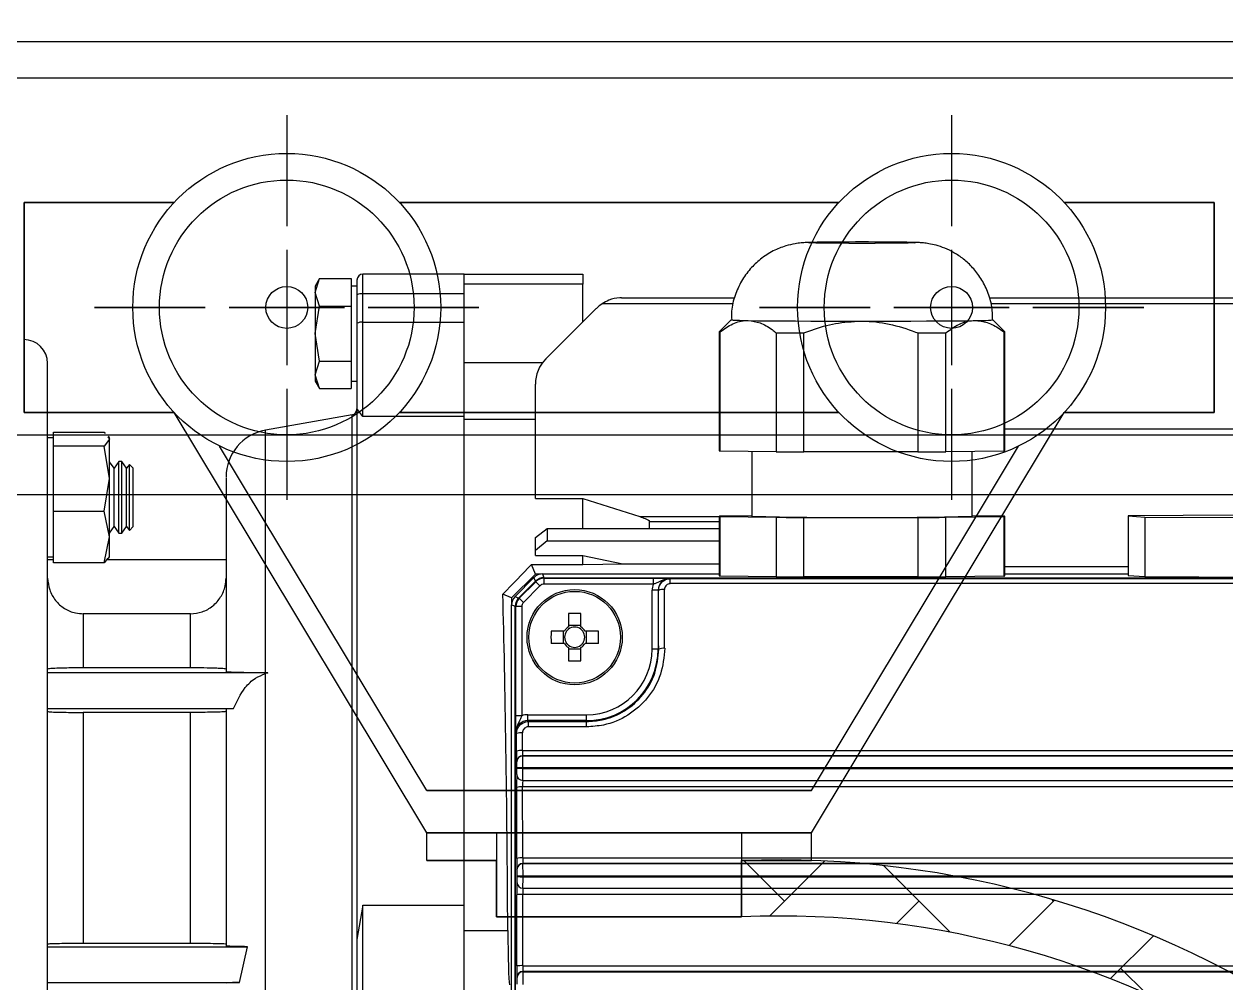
# Model space of a CAD drawing. Header units: centimetres. Extents: x 470464 to 524273, y 49611 to 59074.
# Drawn here: x 504121.59 to 504131.69, y 50562.5 to 50570.56 of the extents above; entities that cross this region are included whole.
import ezdxf

# ---------------------------------------------------------------- set-up
doc = ezdxf.new("R2010")
doc.units = ezdxf.units.CM
doc.header["$MEASUREMENT"] = 0
doc.layers.add('S-COLS-CONC', color=4, linetype='Continuous', lineweight=40)
doc.layers.add('vinç', color=7, linetype='Continuous')

# ---------------------------------------------------------------- blocks, each defined once
blk = doc.blocks.new('tyrhjutry5wjtuydhtsr')
at = {"color": 2, "linetype": 'Continuous', "lineweight": 25}
for p, q in [((71814.555, 30600.166), (71814.563, 30600.167)), ((71809.918, 30599.737), (71809.918, 30599.902)), ((71810.768, 30599.902), (71809.918, 30599.902)), ((71810.768, 30599.902), (71811.768, 30599.902)), ((71810.768, 30599.819), (71810.768, 30599.902)), ((71811.768, 30599.902), (71811.768, 30599.819)), ((71809.518, 30599.748), (71809.554, 30599.864)), ((71809.554, 30599.864), (71809.518, 30599.802)), ((71809.518, 30599.802), (71809.518, 30599.748)), ((71809.554, 30599.864), (71809.818, 30599.864)), ((71809.818, 30599.864), (71809.818, 30599.748)), ((71809.868, 30599.802), (71809.818, 30599.802)), ((71811.768, 30599.819), (71810.768, 30599.819)), ((71810.768, 30599.498), (71810.768, 30599.819)), ((71811.768, 30599.502), (71811.768, 30599.819)), ((71809.554, 30599.633), (71809.518, 30599.748)), ((71809.518, 30599.748), (71809.518, 30599.402)), ((71809.818, 30599.748), (71809.818, 30599.633)), ((71809.868, 30599.728), (71809.868, 30599.489)), ((71809.918, 30599.498), (71809.918, 30599.737)), ((71810.768, 30599.737), (71809.918, 30599.737)), ((71810.768, 30599.498), (71810.768, 30599.737)), ((71812.093, 30599.702), (71813.042, 30599.702)), ((71815.183, 30599.702), (71822.244, 30599.702)), ((71809.518, 30599.402), (71809.554, 30599.633)), ((71809.554, 30599.633), (71809.818, 30599.633)), ((71809.818, 30599.633), (71809.818, 30599.402)), ((71811.456, 30599.19), (71811.88, 30599.614)), ((71811.929, 30599.654), (71813.031, 30599.654)), ((71815.197, 30599.654), (71822.407, 30599.654)), ((71809.918, 30598.705), (71809.918, 30599.498)), ((71809.918, 30599.498), (71810.768, 30599.498)), ((71810.768, 30598.705), (71810.768, 30599.498)), ((71813.013, 30599.517), (71812.913, 30599.417)), ((71815.313, 30599.417), (71815.213, 30599.517)), ((71809.554, 30599.171), (71809.518, 30599.402)), ((71809.518, 30599.402), (71809.518, 30599.056)), ((71809.818, 30599.402), (71809.818, 30599.171)), ((71812.913, 30599.417), (71812.913, 30598.417)), ((71812.92, 30598.416), (71812.92, 30599.416)), ((71813.392, 30599.409), (71813.392, 30598.409)), ((71813.624, 30598.408), (71813.624, 30599.408)), ((71814.583, 30599.408), (71814.583, 30598.408)), ((71814.817, 30598.409), (71814.817, 30599.409)), ((71815.305, 30599.416), (71815.305, 30598.416)), ((71815.313, 30598.417), (71815.313, 30599.417)), ((71809.518, 30599.056), (71809.554, 30599.171)), ((71809.554, 30599.171), (71809.818, 30599.171)), ((71809.818, 30599.171), (71809.818, 30599.056)), ((71810.768, 30599.161), (71811.431, 30599.161)), ((71809.554, 30598.94), (71809.518, 30599.056)), ((71809.518, 30599.056), (71809.518, 30599.002)), ((71809.518, 30599.002), (71809.554, 30598.94)), ((71809.818, 30599.056), (71809.818, 30598.94)), ((71809.818, 30599.002), (71809.868, 30599.002)), ((71809.554, 30598.94), (71809.818, 30598.94)), ((71811.368, 30598.018), (71811.368, 30598.978)), ((71809.827, 30598.72), (71809.099, 30598.591)), ((71809.827, 30593.502), (71809.827, 30598.72)), ((71809.918, 30598.705), (71809.868, 30598.774)), ((71809.868, 30598.774), (71809.868, 30594.312)), ((71810.768, 30598.705), (71809.918, 30598.705)), ((71810.768, 30594.6), (71810.768, 30598.705)), ((71811.368, 30598.681), (71810.768, 30598.681)), ((71809.099, 30596.552), (71809.099, 30598.591)), ((71815.313, 30598.602), (71819.268, 30598.602)), ((71807.318, 30598.526), (71807.268, 30598.526)), ((71807.318, 30598.516), (71807.318, 30598.574)), ((71807.318, 30598.574), (71807.744, 30598.574)), ((71807.318, 30598.458), (71807.318, 30598.516)), ((71807.744, 30598.574), (71807.751, 30598.564)), ((71807.788, 30598.516), (71807.744, 30598.458)), ((71807.773, 30598.536), (71807.788, 30598.516)), ((71807.788, 30598.526), (71807.78, 30598.541)), ((71807.788, 30598.516), (71807.788, 30598.526)), ((71807.788, 30598.184), (71807.788, 30598.516)), ((71807.744, 30598.458), (71807.318, 30598.458)), ((71807.318, 30598.184), (71807.318, 30598.458)), ((71807.788, 30598.184), (71807.744, 30598.458)), ((71813.392, 30598.409), (71812.92, 30598.416)), ((71813.188, 30598.412), (71813.188, 30597.867)), ((71814.583, 30598.408), (71813.624, 30598.408)), ((71815.305, 30598.416), (71814.817, 30598.409)), ((71815.038, 30597.867), (71815.038, 30598.412)), ((71807.827, 30598.271), (71807.788, 30598.326)), ((71807.867, 30598.327), (71807.827, 30598.271)), ((71807.867, 30598.026), (71807.867, 30598.327)), ((71807.892, 30598.327), (71807.867, 30598.327)), ((71807.892, 30598.026), (71807.892, 30598.327)), ((71807.932, 30598.271), (71807.892, 30598.327)), ((71807.955, 30598.304), (71807.932, 30598.271)), ((71807.955, 30598.026), (71807.955, 30598.304)), ((71807.988, 30598.271), (71807.955, 30598.304)), ((71807.318, 30597.91), (71807.318, 30598.184)), ((71807.744, 30597.91), (71807.788, 30598.184)), ((71807.788, 30597.694), (71807.788, 30598.184)), ((71807.827, 30597.781), (71807.827, 30598.271)), ((71807.932, 30597.781), (71807.932, 30598.271)), ((71807.988, 30598.026), (71807.988, 30598.271)), ((71807.867, 30597.725), (71807.867, 30598.026)), ((71807.892, 30597.725), (71807.892, 30598.026)), ((71807.955, 30597.748), (71807.955, 30598.026)), ((71807.988, 30597.781), (71807.988, 30598.026)), ((71811.368, 30598.018), (71811.768, 30598.018)), ((71811.768, 30597.766), (71811.768, 30598.018)), ((71811.768, 30598.018), (71812.246, 30597.865)), ((71807.318, 30597.91), (71807.744, 30597.91)), ((71807.318, 30597.694), (71807.318, 30597.91)), ((71807.788, 30597.694), (71807.744, 30597.91)), ((71813.188, 30597.872), (71812.922, 30597.868)), ((71815.307, 30597.868), (71815.038, 30597.872)), ((71817.274, 30597.877), (71816.351, 30597.871)), ((71807.788, 30597.726), (71807.827, 30597.781)), ((71807.827, 30597.781), (71807.867, 30597.725)), ((71807.892, 30597.725), (71807.932, 30597.781)), ((71807.932, 30597.781), (71807.955, 30597.748)), ((71807.955, 30597.748), (71807.988, 30597.781)), ((71812.246, 30597.865), (71812.913, 30597.865)), ((71812.328, 30597.766), (71812.328, 30597.825)), ((71812.328, 30597.825), (71812.913, 30597.825)), ((71812.913, 30597.867), (71812.913, 30597.367)), ((71812.92, 30597.866), (71813.392, 30597.859)), ((71812.92, 30597.366), (71812.92, 30597.866)), ((71813.392, 30597.859), (71813.392, 30597.359)), ((71813.624, 30597.858), (71814.583, 30597.858)), ((71813.624, 30597.358), (71813.624, 30597.858)), ((71814.583, 30597.858), (71814.583, 30597.358)), ((71814.817, 30597.859), (71815.305, 30597.866)), ((71814.817, 30597.359), (71814.817, 30597.859)), ((71815.305, 30597.866), (71815.305, 30597.366)), ((71815.313, 30597.367), (71815.313, 30597.867)), ((71816.351, 30597.871), (71816.49, 30597.861)), ((71816.351, 30597.871), (71816.351, 30597.371)), ((71816.49, 30597.861), (71817.553, 30597.857)), ((71816.49, 30597.861), (71816.49, 30597.361)), ((71807.318, 30597.478), (71807.318, 30597.694)), ((71807.744, 30597.478), (71807.788, 30597.694)), ((71807.788, 30597.526), (71807.788, 30597.694)), ((71807.867, 30597.725), (71807.892, 30597.725)), ((71811.368, 30597.69), (71811.468, 30597.766)), ((71811.368, 30597.58), (71811.368, 30597.69)), ((71811.468, 30597.766), (71811.468, 30597.661)), ((71811.468, 30597.766), (71812.913, 30597.766)), ((71811.468, 30597.661), (71811.368, 30597.58)), ((71811.368, 30597.539), (71811.368, 30597.58)), ((71811.468, 30597.661), (71812.913, 30597.661)), ((71807.268, 30597.526), (71807.318, 30597.526)), ((71807.318, 30597.502), (71807.268, 30597.502)), ((71807.744, 30597.478), (71807.318, 30597.478)), ((71807.773, 30597.516), (71807.744, 30597.478)), ((71808.768, 30597.502), (71807.762, 30597.502)), ((71807.78, 30597.512), (71807.788, 30597.526)), ((71811.368, 30597.539), (71811.768, 30597.539)), ((71811.768, 30597.463), (71811.768, 30597.539)), ((71811.768, 30597.539), (71812.102, 30597.467)), ((71811.368, 30597.382), (71811.168, 30597.182)), ((71811.368, 30597.382), (71811.335, 30597.463)), ((71811.335, 30597.463), (71811.768, 30597.463)), ((71811.417, 30597.382), (71811.368, 30597.382)), ((71811.427, 30597.383), (71811.44, 30597.352)), ((71811.427, 30597.383), (71812.913, 30597.383)), ((71811.768, 30597.463), (71812.102, 30597.467)), ((71812.102, 30597.467), (71812.913, 30597.467)), ((71816.351, 30597.442), (71815.313, 30597.442)), ((71815.313, 30597.383), (71816.351, 30597.383)), ((71816.351, 30597.371), (71816.49, 30597.361)), ((71811.197, 30597.194), (71811.356, 30597.353)), ((71811.227, 30597.181), (71811.369, 30597.323)), ((71811.228, 30597.181), (71811.369, 30597.323)), ((71811.232, 30597.179), (71811.371, 30597.318)), ((71811.406, 30597.283), (71811.267, 30597.144)), ((71811.369, 30597.323), (71811.356, 30597.353)), ((71811.371, 30597.318), (71811.369, 30597.323)), ((71811.369, 30597.323), (71811.369, 30597.323)), ((71811.406, 30597.283), (71811.371, 30597.318)), ((71811.44, 30597.352), (71811.442, 30597.348)), ((71811.44, 30597.352), (71819.457, 30597.352)), ((71811.44, 30597.352), (71819.457, 30597.352)), ((71811.44, 30597.352), (71811.44, 30597.352)), ((71811.442, 30597.348), (71812.359, 30597.348)), ((71811.442, 30597.298), (71811.442, 30597.348)), ((71812.359, 30597.298), (71811.442, 30597.298)), ((71812.359, 30597.348), (71812.359, 30597.298)), ((71812.5, 30597.346), (71812.502, 30597.344)), ((71812.502, 30597.302), (71812.502, 30597.344)), ((71812.502, 30597.344), (71818.394, 30597.344)), ((71818.394, 30597.302), (71812.502, 30597.302)), ((71813.392, 30597.359), (71812.92, 30597.366)), ((71814.583, 30597.358), (71813.624, 30597.358)), ((71815.305, 30597.366), (71814.817, 30597.359)), ((71816.49, 30597.361), (71817.553, 30597.357)), ((71811.168, 30597.182), (71811.095, 30597.213)), ((71811.168, 30597.182), (71811.168, 30597.134)), ((71811.197, 30597.194), (71811.227, 30597.181)), ((71811.227, 30597.181), (71811.227, 30597.181)), ((71811.228, 30597.181), (71811.232, 30597.179)), ((71811.267, 30597.144), (71811.232, 30597.179)), ((71812.4, 30597.246), (71812.35, 30597.246)), ((71812.35, 30596.752), (71812.35, 30597.246)), ((71812.4, 30597.246), (71812.4, 30596.752)), ((71812.403, 30597.244), (71812.4, 30597.246)), ((71811.198, 30597.111), (71811.168, 30597.123)), ((71811.168, 30589.081), (71811.168, 30597.123)), ((71811.203, 30597.109), (71811.198, 30597.111)), ((71811.198, 30597.111), (71811.198, 30589.093)), ((71811.198, 30589.093), (71811.198, 30597.111)), ((71811.198, 30597.111), (71811.198, 30597.111)), ((71811.203, 30596.192), (71811.203, 30597.109)), ((71811.253, 30597.109), (71811.203, 30597.109)), ((71811.253, 30597.109), (71811.253, 30596.192)), ((71807.568, 30597.049), (71807.568, 30596.594)), ((71808.468, 30597.049), (71807.568, 30597.049)), ((71808.468, 30596.594), (71808.468, 30597.049)), ((71811.647, 30597.05), (71811.647, 30596.939)), ((71811.75, 30596.939), (71811.75, 30597.05)), ((71811.612, 30596.904), (71811.5, 30596.904)), ((71811.6, 30596.904), (71811.6, 30596.801)), ((71811.75, 30596.95), (71811.647, 30596.95)), ((71811.897, 30596.904), (71811.785, 30596.904)), ((71811.797, 30596.801), (71811.797, 30596.904)), ((71811.5, 30596.801), (71811.612, 30596.801)), ((71811.647, 30596.765), (71811.647, 30596.654)), ((71811.75, 30596.654), (71811.75, 30596.765)), ((71811.785, 30596.801), (71811.897, 30596.801)), ((71811.647, 30596.754), (71811.75, 30596.754)), ((71812.4, 30596.752), (71812.35, 30596.752)), ((71812.4, 30596.752), (71812.405, 30596.752)), ((71808.468, 30596.594), (71807.568, 30596.594)), ((71809.119, 30596.552), (71807.268, 30596.552)), ((71809.119, 30596.552), (71809.099, 30596.546)), ((71809.099, 30596.552), (71809.119, 30596.552)), ((71809.099, 30587.613), (71809.099, 30596.546)), ((71807.268, 30596.252), (71808.831, 30596.252)), ((71808.468, 30596.22), (71807.568, 30596.22)), ((71807.568, 30596.22), (71807.568, 30594.279)), ((71808.468, 30594.279), (71808.468, 30596.22)), ((71811.253, 30596.192), (71811.203, 30596.192)), ((71811.304, 30596.151), (71811.304, 30596.201)), ((71811.304, 30596.201), (71811.798, 30596.201)), ((71811.798, 30596.151), (71811.798, 30596.201)), ((71811.304, 30596.151), (71811.309, 30596.143)), ((71811.798, 30596.151), (71811.304, 30596.151)), ((71811.309, 30596.099), (71811.309, 30596.143)), ((71811.309, 30596.143), (71811.798, 30596.143)), ((71811.798, 30596.099), (71811.309, 30596.099)), ((71811.798, 30596.151), (71811.798, 30596.143)), ((71811.798, 30596.099), (71811.798, 30596.143)), ((71811.209, 30596.043), (71811.204, 30596.051)), ((71811.26, 30595.901), (71819.637, 30595.901)), ((71811.261, 30595.856), (71811.262, 30595.855)), ((71819.635, 30595.856), (71811.261, 30595.856)), ((71811.262, 30595.855), (71819.635, 30595.855)), ((71811.212, 30595.805), (71811.211, 30595.806)), ((71811.213, 30595.749), (71811.213, 30595.755)), ((71811.263, 30595.755), (71811.213, 30595.755)), ((71811.263, 30595.755), (71811.263, 30595.749)), ((71819.634, 30595.755), (71811.263, 30595.755)), ((71811.263, 30595.749), (71811.213, 30595.749)), ((71811.263, 30595.749), (71819.634, 30595.749)), ((71819.636, 30595.594), (71811.26, 30595.594)), ((71811.262, 30595.649), (71819.635, 30595.649)), ((71811.261, 30594.998), (71819.636, 30594.998)), ((71811.263, 30594.952), (71811.263, 30594.95)), ((71819.634, 30594.952), (71811.263, 30594.952)), ((71811.263, 30594.95), (71819.633, 30594.95)), ((71811.213, 30594.9), (71811.213, 30594.902)), ((71811.214, 30594.841), (71811.214, 30594.848)), ((71819.633, 30594.846), (71811.264, 30594.846)), ((71811.264, 30594.846), (71811.264, 30594.84)), ((71811.263, 30594.743), (71819.633, 30594.743)), ((71811.264, 30594.84), (71819.633, 30594.84)), ((71819.635, 30594.69), (71811.261, 30594.69)), ((71809.918, 30594.6), (71809.868, 30594.312)), ((71809.918, 30593.873), (71809.918, 30594.6)), ((71809.918, 30594.6), (71810.768, 30594.6)), ((71810.768, 30593.873), (71810.768, 30594.6)), ((71810.768, 30594.389), (71811.136, 30594.389)), ((71807.268, 30594.252), (71808.949, 30594.252)), ((71808.468, 30594.279), (71807.568, 30594.279)), ((71808.882, 30593.952), (71808.949, 30594.252)), ((71811.262, 30594.092), (71819.635, 30594.092)), ((71811.264, 30594.045), (71811.264, 30594.042)), ((71819.633, 30594.045), (71811.264, 30594.045)), ((71811.264, 30594.042), (71819.633, 30594.042)), ((71807.268, 30593.952), (71808.882, 30593.952)), ((71811.214, 30593.992), (71811.214, 30593.995))]:
    blk.add_line(p, q, dxfattribs=at)
at = {"color": 2, "linetype": 'Continuous', "lineweight": 25, "flags": 128}
for points in [[(71813.681, 30600.168), (71813.663, 30600.167), (71813.671, 30600.166)], [(71814.563, 30600.167), (71814.546, 30600.168), (71814.544, 30600.168)], [(71813.156, 30599.512), (71813.235, 30599.511), (71813.328, 30599.51), (71813.436, 30599.51), (71813.555, 30599.509), (71813.683, 30599.508), (71813.819, 30599.508), (71813.96, 30599.508), (71814.103, 30599.508)], [(71814.103, 30599.508), (71814.247, 30599.508), (71814.388, 30599.508), (71814.525, 30599.508), (71814.654, 30599.509), (71814.775, 30599.509), (71814.884, 30599.51), (71814.98, 30599.511), (71815.061, 30599.512)], [(71813.392, 30599.409), (71813.419, 30599.409), (71813.447, 30599.408), (71813.475, 30599.408), (71813.504, 30599.408), (71813.533, 30599.408), (71813.563, 30599.408), (71813.593, 30599.408), (71813.624, 30599.408)], [(71814.583, 30599.408), (71814.614, 30599.408), (71814.644, 30599.408), (71814.674, 30599.408), (71814.704, 30599.408), (71814.733, 30599.408), (71814.761, 30599.408), (71814.79, 30599.408), (71814.817, 30599.409)], [(71813.392, 30598.409), (71813.419, 30598.409), (71813.447, 30598.408), (71813.475, 30598.408), (71813.504, 30598.408), (71813.533, 30598.408), (71813.563, 30598.408), (71813.593, 30598.408), (71813.624, 30598.408)], [(71814.583, 30598.408), (71814.614, 30598.408), (71814.644, 30598.408), (71814.674, 30598.408), (71814.704, 30598.408), (71814.733, 30598.408), (71814.761, 30598.408), (71814.79, 30598.409), (71814.817, 30598.409)], [(71812.922, 30597.868), (71812.919, 30597.868), (71812.916, 30597.868), (71812.914, 30597.868), (71812.913, 30597.867), (71812.914, 30597.867), (71812.915, 30597.867), (71812.917, 30597.866), (71812.92, 30597.866)], [(71813.392, 30597.859), (71813.419, 30597.859), (71813.447, 30597.859), (71813.475, 30597.858), (71813.504, 30597.858), (71813.533, 30597.858), (71813.563, 30597.858), (71813.593, 30597.858), (71813.624, 30597.858)], [(71814.583, 30597.858), (71814.614, 30597.858), (71814.644, 30597.858), (71814.674, 30597.858), (71814.704, 30597.858), (71814.733, 30597.858), (71814.761, 30597.858), (71814.79, 30597.859), (71814.817, 30597.859)], [(71815.305, 30597.866), (71815.308, 30597.866), (71815.311, 30597.867), (71815.313, 30597.867), (71815.313, 30597.867), (71815.313, 30597.867), (71815.312, 30597.868), (71815.31, 30597.868), (71815.307, 30597.868)], [(71813.392, 30597.359), (71813.419, 30597.359), (71813.447, 30597.359), (71813.475, 30597.358), (71813.504, 30597.358), (71813.533, 30597.358), (71813.563, 30597.358), (71813.593, 30597.358), (71813.624, 30597.358)], [(71814.583, 30597.358), (71814.614, 30597.358), (71814.644, 30597.358), (71814.674, 30597.358), (71814.704, 30597.358), (71814.733, 30597.358), (71814.761, 30597.358), (71814.79, 30597.359), (71814.817, 30597.359)]]:
    blk.add_lwpolyline(points, dxfattribs=at)
at = {"color": 2, "linetype": 'Continuous', "lineweight": 25}
for radius in [0.4, 0.385]:
    blk.add_circle((71811.698, 30596.852), radius, dxfattribs=at)
for centre, radius, start, end in [((71814.114, 30624.584), 24.421, 268.9602, 271.0359), ((71814.114, 30573.227), 26.945, 89.0848, 90.9207), ((71809.918, 30599.852), 0.05, 90, 180), ((71809.906, 30599.658), 0.0794, 81.2205, 118.4816), ((71812.093, 30599.402), 0.3, 122.9496, 135), ((71809.906, 30599.419), 0.0794, 81.2205, 118.4816), ((71813.137, 30601.107), 1.594, 265.5402, 270.6584), ((71815.097, 30600.782), 1.27, 268.3876, 275.2748), ((71812.919, 30599.427), 0.0113, 242.951, 276.1185), ((71815.307, 30599.432), 0.0162, 262.765, 294.7691), ((71807.068, 30599.152), 0.2, 0, 90), ((71811.668, 30598.978), 0.3, 135, 180), ((71809.818, 30598.769), 0.05, 280, 0), ((71809.168, 30598.197), 0.4, 100, 180), ((71812.919, 30598.431), 0.0145, 247.5109, 273.2978), ((71815.306, 30598.436), 0.0204, 265.4198, 290.8725), ((71814.115, 30640.757), 42.9, 268.7622, 271.2332), ((71812.919, 30597.381), 0.0145, 247.5109, 273.2978), ((71815.306, 30597.386), 0.0204, 265.4198, 290.8725), ((71811.44, 30597.252), 0.1, 90.0009, 134.9991), ((71811.442, 30597.248), 0.1, 90.0036, 134.9964), ((71811.298, 30597.111), 0.1, 135.0009, 179.9991), ((71811.303, 30597.109), 0.1, 135.0036, 179.9964), ((71812.441, 30597.163), 0.0899, 82.7213, 115.4364), ((71811.698, 30595.613), 1.438, 87.9477, 92.0523), ((71812.937, 30596.852), 1.438, 177.9477, 182.0523), ((71811.698, 30596.852), 0.101, 120.6869, 149.3131), ((71811.698, 30596.852), 0.0851, 142.7589, 217.2411), ((71811.698, 30596.852), 0.0851, 127.2411, 142.7589), ((71811.698, 30596.852), 0.0851, 52.7589, 127.2411), ((71811.698, 30596.852), 0.101, 30.6869, 59.3131), ((71811.698, 30596.852), 0.0851, 37.2411, 52.7589), ((71811.698, 30596.852), 0.0851, 322.7589, 37.2411), ((71810.46, 30596.852), 1.438, 357.9477, 2.0523), ((71811.698, 30596.852), 0.101, 210.6869, 239.3131), ((71811.698, 30596.852), 0.0851, 217.2411, 232.7589), ((71811.698, 30596.852), 0.0851, 232.7589, 307.2411), ((71811.698, 30596.852), 0.101, 300.6869, 329.3131), ((71811.698, 30596.852), 0.0851, 307.2411, 322.7589), ((71811.798, 30596.752), 0.601, 270, 0), ((71811.798, 30596.752), 0.551, 270, 0), ((71812.443, 30596.659), 0.1, 83.4384, 112.593), ((71811.698, 30598.091), 1.438, 267.9477, 272.0523), ((71811.248, 30595.93), 0.12, 84.3296, 108.616), ((71811.248, 30595.776), 0.125, 84.5865, 107.7139), ((71811.261, 30595.806), 0.05, 90.0278, 179.946), ((71811.262, 30595.805), 0.05, 90.0278, 179.946), ((71811.262, 30595.699), 0.05, 180.1299, 269.9796), ((71811.248, 30595.455), 0.14, 85.1318, 105.8289), ((71811.249, 30594.817), 0.181, 86.2363, 102.1127), ((71811.263, 30594.902), 0.05, 90.0162, 179.8528), ((71811.263, 30594.9), 0.05, 90.0162, 179.8528), ((71811.252, 30595.221), 0.374, 264.1705, 271.8313), ((71811.252, 30595.214), 0.374, 264.1705, 271.8313), ((71811.263, 30594.793), 0.05, 180.0423, 269.9736), ((71811.25, 30594.475), 0.216, 86.8261, 100.1714), ((71811.25, 30593.75), 0.343, 88.0014, 96.366), ((71811.263, 30593.995), 0.05, 89.9697, 179.7243), ((71811.264, 30593.992), 0.05, 89.9697, 179.7243)]:
    blk.add_arc(centre, radius, start, end, dxfattribs=at)
for centre, major_axis, ratio, start_param, end_param in [((71806.836, 30593.102), (5.728, 5.724), 0.01851, 5.53183, 5.596897), ((71811.427, 30597.283), (0.0383, -0.0924), 0.999955, 2.748909, 3.534276), ((71811.44, 30597.252), (0.0383, -0.0924), 0.999822, 2.748957, 3.534229), ((71811.442, 30597.248), (0.0191, -0.0462), 0.999822, 2.748957, 3.534229), ((71812.5, 30597.246), (0.125, -0.083), 0.999505, 3.37756, 3.729308), ((71812.5, 30597.246), (0.0833, -0.0555), 0.999011, 2.158969, 3.729308), ((71810.99, 30593.102), (0, 5.725), 0.026186, 4.939075, 5.51331), ((71811.268, 30597.123), (0.0924, -0.0383), 0.999955, 2.748909, 3.534276), ((71811.298, 30597.111), (-0.0924, 0.0383), 0.999822, 5.890549, 6.675821), ((71811.732, 30593.102), (0, 25.929), 0.026186, 4.853629, 4.872817), ((71811.782, 30593.102), (0, 25.979), 0.026136, 4.853629, 4.872817), ((71811.303, 30597.109), (-0.0462, 0.0191), 0.999822, 5.890549, 6.675821), ((71811.304, 30596.051), (0.083, -0.125), 0.999505, 2.553877, 2.905625), ((71811.304, 30596.051), (-0.0555, 0.0833), 0.999011, 5.69547, 7.265809), ((71810.76, 30593.102), (0, 25.929), 0.017455, 4.820337, 4.826071), ((71810.81, 30593.102), (0, 25.979), 0.017421, 4.820337, 4.826071), ((71811.211, 30595.906), (0, 0.1), 0.017455, 1.678745, 3.106686), ((71811.261, 30595.906), (0, 0.05), 0.03491, 1.678745, 3.106686), ((71811.262, 30595.755), (0, 0.1), 0.008728, 4.712389, 6.248279), ((71811.212, 30595.755), (0, 0.05), 0.017455, 4.712389, 6.248279), ((71811.212, 30595.599), (0, 0.1), 0.017455, 0.064215, 1.666872), ((71811.212, 30595.749), (0, 0.05), 0.017455, 3.205807, 4.712389), ((71811.262, 30595.749), (0, 0.1), 0.008728, 3.205807, 4.712389), ((71810.76, 30593.102), (0, 25.929), 0.017455, 4.785431, 4.808465), ((71811.262, 30595.599), (0, 0.05), 0.03491, 0.064215, 1.666872), ((71810.81, 30593.102), (0, 25.979), 0.017421, 4.785431, 4.808465), ((71811.213, 30595.001), (0, 0.1), 0.017455, 1.643838, 3.071779), ((71811.263, 30595.001), (0, 0.05), 0.03491, 1.643838, 3.071779), ((71811.263, 30594.85), (0, 0.1), 0.008728, 4.677482, 6.213372), ((71811.213, 30594.85), (0, 0.05), 0.017455, 4.677482, 6.213372), ((71811.213, 30594.843), (0, 0.05), 0.017455, 3.170901, 4.677482), ((71811.213, 30594.693), (0, 0.1), 0.017455, 0.029308, 1.631966), ((71811.263, 30594.693), (0, 0.05), 0.03491, 0.029308, 1.631966), ((71811.263, 30594.843), (0, 0.1), 0.008728, 3.170901, 4.677482), ((71810.76, 30593.102), (0, 25.929), 0.017455, 4.750524, 4.773558), ((71810.81, 30593.102), (0, 25.979), 0.017421, 4.750524, 4.773558), ((71811.152, 30594.524), (0, 0.6), 0.026186, 1.797483, 2.96706), ((71811.214, 30594.094), (0, 0.1), 0.017455, 1.608931, 3.036873), ((71811.264, 30594.094), (0, 0.05), 0.03491, 1.608931, 3.036873), ((71811.264, 30593.942), (0, 0.1), 0.008728, 4.642576, 6.178466), ((71811.214, 30593.942), (0, 0.05), 0.017455, 4.642576, 6.178466)]:
    blk.add_ellipse(centre, major_axis=major_axis, ratio=ratio, start_param=start_param, end_param=end_param, dxfattribs=at)
for points, knots in [([(71813.66, 30600.168), (71813.65, 30600.168), (71813.637, 30600.167), (71813.596, 30600.164), (71813.541, 30600.157), (71813.462, 30600.138), (71813.361, 30600.097), (71813.26, 30600.032), (71813.17, 30599.946), (71813.096, 30599.843), (71813.043, 30599.723), (71813.014, 30599.612), (71813.017, 30599.542), (71813.018, 30599.517)], [0, 0, 0, 0, 0.066364, 0.096738, 0.146646, 0.224233, 0.329424, 0.450258, 0.561525, 0.679585, 0.803537, 0.930273, 1, 1, 1, 1]), ([(71815.21, 30599.518), (71815.21, 30599.555), (71815.208, 30599.636), (71815.173, 30599.754), (71815.117, 30599.865), (71815.047, 30599.956), (71814.97, 30600.028), (71814.89, 30600.082), (71814.812, 30600.12), (71814.74, 30600.144), (71814.68, 30600.157), (71814.634, 30600.164), (71814.605, 30600.166), (71814.586, 30600.167), (71814.574, 30600.168), (71814.566, 30600.168), (71814.564, 30600.168)], [0, 0, 0, 0, 0.102813, 0.227479, 0.342205, 0.448498, 0.546808, 0.636981, 0.718376, 0.789828, 0.849232, 0.892561, 0.922344, 0.946801, 0.985416, 1, 1, 1, 1]), ([(71809.868, 30599.852), (71809.868, 30599.85), (71809.868, 30599.847), (71809.868, 30599.819), (71809.868, 30599.778), (71809.868, 30599.744), (71809.868, 30599.728)], [0, 0, 0, 0, 0.242227, 0.5, 0.757773, 1, 1, 1, 1]), ([(71812.093, 30599.702), (71812.092, 30599.702), (71812.087, 30599.702), (71812.051, 30599.701), (71811.995, 30599.691), (71811.948, 30599.664), (71811.929, 30599.654)], [0, 0, 0, 0, 0.006089, 0.095912, 0.647289, 1, 1, 1, 1]), ([(71809.868, 30599.489), (71809.868, 30599.417), (71809.868, 30599.272), (71809.868, 30599.075), (71809.868, 30598.901), (71809.868, 30598.816), (71809.868, 30598.774)], [0, 0, 0, 0, 0.247158, 0.5, 0.752842, 1, 1, 1, 1]), ([(71812.92, 30599.416), (71812.955, 30599.441), (71813.027, 30599.493), (71813.108, 30599.512), (71813.151, 30599.512), (71813.156, 30599.512)], [0, 0, 0, 0, 0.466611, 0.947222, 1, 1, 1, 1]), ([(71813.156, 30599.512), (71813.19, 30599.508), (71813.258, 30599.499), (71813.336, 30599.453), (71813.38, 30599.418), (71813.392, 30599.409)], [0, 0, 0, 0, 0.418455, 0.849886, 1, 1, 1, 1]), ([(71813.624, 30599.408), (71813.646, 30599.416), (71813.732, 30599.449), (71813.891, 30599.495), (71814.032, 30599.503), (71814.103, 30599.508)], [0, 0, 0, 0, 0.144547, 0.566474, 1, 1, 1, 1]), ([(71814.103, 30599.508), (71814.108, 30599.508), (71814.188, 30599.507), (71814.345, 30599.488), (71814.498, 30599.441), (71814.576, 30599.41), (71814.583, 30599.408)], [0, 0, 0, 0, 0.031652, 0.486069, 0.956325, 1, 1, 1, 1]), ([(71814.817, 30599.409), (71814.854, 30599.435), (71814.928, 30599.488), (71815.012, 30599.511), (71815.056, 30599.512), (71815.061, 30599.512)], [0, 0, 0, 0, 0.466611, 0.947222, 1, 1, 1, 1]), ([(71815.061, 30599.512), (71815.096, 30599.509), (71815.167, 30599.502), (71815.248, 30599.458), (71815.293, 30599.425), (71815.305, 30599.416)], [0, 0, 0, 0, 0.418455, 0.849886, 1, 1, 1, 1]), ([(71807.268, 30593.102), (71807.268, 30593.287), (71807.268, 30593.656), (71807.268, 30594.215), (71807.268, 30594.776), (71807.268, 30595.34), (71807.268, 30595.89), (71807.268, 30596.422), (71807.268, 30596.923), (71807.268, 30597.388), (71807.268, 30597.807), (71807.268, 30598.173), (71807.268, 30598.483), (71807.268, 30598.761), (71807.268, 30598.98), (71807.268, 30599.126), (71807.268, 30599.143), (71807.268, 30599.152)], [0, 0, 0, 0, 0.058254, 0.116505, 0.178252, 0.240004, 0.304325, 0.368651, 0.434168, 0.500035, 0.565901, 0.631418, 0.695739, 0.760065, 0.842341, 0.922373, 1, 1, 1, 1]), ([(71808.768, 30598.191), (71808.768, 30598.191), (71808.768, 30598.192), (71808.768, 30598.128), (71808.768, 30598.004), (71808.768, 30597.819), (71808.768, 30597.577), (71808.768, 30597.284), (71808.768, 30596.948), (71808.768, 30596.689), (71808.768, 30596.561)], [0, 0, 0, 0, 0.081119, 0.211597, 0.343629, 0.476453, 0.609276, 0.741308, 0.871786, 1, 1, 1, 1]), ([(71812.246, 30597.865), (71812.261, 30597.86), (71812.284, 30597.852), (71812.309, 30597.841), (71812.32, 30597.834), (71812.325, 30597.83), (71812.328, 30597.827), (71812.328, 30597.825), (71812.328, 30597.825)], [0, 0, 0, 0, 0.493912, 0.741553, 0.826941, 0.912841, 0.962882, 1, 1, 1, 1]), ([(71807.268, 30597.349), (71807.272, 30597.315), (71807.278, 30597.248), (71807.33, 30597.158), (71807.406, 30597.09), (71807.491, 30597.054), (71807.546, 30597.05), (71807.568, 30597.049)], [0, 0, 0, 0, 0.215096, 0.430195, 0.645173, 0.859842, 1, 1, 1, 1]), ([(71808.468, 30597.049), (71808.502, 30597.052), (71808.569, 30597.059), (71808.659, 30597.11), (71808.727, 30597.187), (71808.763, 30597.271), (71808.767, 30597.327), (71808.768, 30597.349)], [0, 0, 0, 0, 0.214272, 0.428538, 0.64297, 0.857733, 1, 1, 1, 1]), ([(71812.359, 30597.348), (71812.373, 30597.348), (71812.4, 30597.348), (71812.445, 30597.347), (71812.476, 30597.347), (71812.494, 30597.346), (71812.499, 30597.346), (71812.5, 30597.346)], [0, 0, 0, 0, 0.230378, 0.459751, 0.845614, 0.996458, 1, 1, 1, 1]), ([(71812.5, 30597.346), (71812.499, 30597.346), (71812.489, 30597.346), (71812.457, 30597.342), (71812.42, 30597.324), (71812.385, 30597.306), (71812.367, 30597.3), (71812.359, 30597.298)], [0, 0, 0, 0, 0.004156, 0.209418, 0.645446, 0.837982, 1, 1, 1, 1]), ([(71812.403, 30597.244), (71812.404, 30597.255), (71812.406, 30597.278), (71812.424, 30597.308), (71812.449, 30597.331), (71812.477, 30597.342), (71812.496, 30597.344), (71812.502, 30597.344)], [0, 0, 0, 0, 0.217355, 0.4355, 0.652391, 0.866423, 1, 1, 1, 1]), ([(71812.502, 30597.302), (71812.499, 30597.302), (71812.49, 30597.301), (71812.476, 30597.295), (71812.463, 30597.284), (71812.454, 30597.269), (71812.453, 30597.258), (71812.453, 30597.252)], [0, 0, 0, 0, 0.13278, 0.34573, 0.562297, 0.781144, 1, 1, 1, 1]), ([(71812.455, 30596.759), (71812.448, 30596.685), (71812.434, 30596.536), (71812.32, 30596.338), (71812.152, 30596.188), (71811.967, 30596.11), (71811.846, 30596.102), (71811.798, 30596.099)], [0, 0, 0, 0, 0.216658, 0.433276, 0.648533, 0.862019, 1, 1, 1, 1]), ([(71811.798, 30596.143), (71811.842, 30596.146), (71811.954, 30596.154), (71812.125, 30596.226), (71812.28, 30596.363), (71812.385, 30596.546), (71812.398, 30596.683), (71812.405, 30596.752)], [0, 0, 0, 0, 0.138027, 0.351557, 0.566811, 0.783388, 1, 1, 1, 1]), ([(71807.568, 30596.594), (71807.552, 30596.594), (71807.514, 30596.594), (71807.452, 30596.594), (71807.372, 30596.592), (71807.29, 30596.589), (71807.276, 30596.586), (71807.268, 30596.584)], [0, 0, 0, 0, 0.069889, 0.157688, 0.302144, 0.585353, 1, 1, 1, 1]), ([(71808.768, 30596.584), (71808.76, 30596.586), (71808.748, 30596.588), (71808.674, 30596.592), (71808.61, 30596.593), (71808.536, 30596.594), (71808.495, 30596.594), (71808.473, 30596.594), (71808.468, 30596.594)], [0, 0, 0, 0, 0.426529, 0.600348, 0.82593, 0.908382, 0.978172, 1, 1, 1, 1]), ([(71809.099, 30596.552), (71809.06, 30596.552), (71808.983, 30596.553), (71808.881, 30596.555), (71808.789, 30596.557), (71808.776, 30596.56), (71808.768, 30596.561)], [0, 0, 0, 0, 0.182276, 0.363535, 0.62426, 1, 1, 1, 1]), ([(71808.831, 30596.252), (71808.859, 30596.314), (71808.904, 30596.411), (71809.005, 30596.509), (71809.07, 30596.535), (71809.099, 30596.546)], [0, 0, 0, 0, 0.492159, 0.775245, 1, 1, 1, 1]), ([(71807.268, 30596.228), (71807.275, 30596.226), (71807.286, 30596.224), (71807.359, 30596.222), (71807.434, 30596.221), (71807.504, 30596.22), (71807.549, 30596.22), (71807.568, 30596.22)], [0, 0, 0, 0, 0.358961, 0.608333, 0.775523, 0.902139, 1, 1, 1, 1]), ([(71808.768, 30596.228), (71808.762, 30596.226), (71808.75, 30596.224), (71808.678, 30596.222), (71808.602, 30596.221), (71808.532, 30596.22), (71808.488, 30596.22), (71808.468, 30596.22)], [0, 0, 0, 0, 0.358961, 0.608333, 0.775523, 0.902139, 1, 1, 1, 1]), ([(71808.831, 30596.252), (71808.805, 30596.251), (71808.771, 30596.249), (71808.769, 30596.248), (71808.768, 30596.247)], [0, 0, 0, 0, 0.74214, 1, 1, 1, 1]), ([(71808.768, 30596.247), (71808.768, 30596.098), (71808.768, 30595.8), (71808.768, 30595.309), (71808.768, 30594.795), (71808.768, 30594.437), (71808.768, 30594.258)], [0, 0, 0, 0, 0.249254, 0.5, 0.750746, 1, 1, 1, 1]), ([(71811.204, 30596.051), (71811.204, 30596.051), (71811.204, 30596.056), (71811.204, 30596.075), (71811.203, 30596.106), (71811.203, 30596.15), (71811.203, 30596.178), (71811.203, 30596.192)], [0, 0, 0, 0, 0.003542, 0.154386, 0.540249, 0.769622, 1, 1, 1, 1]), ([(71811.253, 30596.192), (71811.25, 30596.183), (71811.244, 30596.166), (71811.226, 30596.131), (71811.208, 30596.094), (71811.204, 30596.061), (71811.204, 30596.051), (71811.204, 30596.051)], [0, 0, 0, 0, 0.162018, 0.354554, 0.790582, 0.995844, 1, 1, 1, 1]), ([(71811.209, 30596.043), (71811.21, 30596.055), (71811.213, 30596.077), (71811.23, 30596.107), (71811.256, 30596.13), (71811.284, 30596.142), (71811.302, 30596.143), (71811.309, 30596.143)], [0, 0, 0, 0, 0.216405, 0.433275, 0.649438, 0.863869, 1, 1, 1, 1]), ([(71811.309, 30596.099), (71811.306, 30596.099), (71811.297, 30596.098), (71811.283, 30596.093), (71811.27, 30596.081), (71811.261, 30596.066), (71811.26, 30596.055), (71811.259, 30596.049)], [0, 0, 0, 0, 0.1355676, 0.3492741, 0.565246, 0.7826026, 1, 1, 1, 1]), ([(71807.568, 30594.279), (71807.536, 30594.279), (71807.471, 30594.279), (71807.384, 30594.278), (71807.316, 30594.276), (71807.275, 30594.275), (71807.27, 30594.274), (71807.268, 30594.273)], [0, 0, 0, 0, 0.201818, 0.40347, 0.609735, 0.825854, 1, 1, 1, 1]), ([(71808.768, 30594.273), (71808.765, 30594.274), (71808.758, 30594.275), (71808.702, 30594.277), (71808.62, 30594.278), (71808.537, 30594.279), (71808.486, 30594.279), (71808.468, 30594.279)], [0, 0, 0, 0, 0.227879, 0.455893, 0.679377, 0.892482, 1, 1, 1, 1]), ([(71808.949, 30594.252), (71808.914, 30594.253), (71808.843, 30594.254), (71808.78, 30594.256), (71808.772, 30594.257), (71808.768, 30594.258)], [0, 0, 0, 0, 0.339305, 0.678336, 1, 1, 1, 1]), ([(71809.868, 30594.312), (71809.868, 30594.252), (71809.868, 30594.129), (71809.868, 30593.985), (71809.868, 30593.876), (71809.868, 30593.841), (71809.868, 30593.824)], [0, 0, 0, 0, 0.247158, 0.5, 0.752842, 1, 1, 1, 1]), ([(71808.882, 30593.952), (71808.853, 30593.951), (71808.797, 30593.95), (71808.77, 30593.948), (71808.769, 30593.947), (71808.768, 30593.947)], [0, 0, 0, 0, 0.438742, 0.877363, 1, 1, 1, 1])]:
    blk.add_open_spline(points, degree=3, knots=knots, dxfattribs=at)
blk = doc.blocks.new('ghfhjkdjfdkyufgfktuthkgt')
at = {"color": 2, "ltscale": 0.4}
for p, q in [((417976.459, 69070.663), (416796.458, 69070.663)), ((416796.458, 69067.363), (417976.459, 69067.363)), ((416796.458, 69066.863), (417976.459, 69066.863)), ((416807.133, 69063.315), (416807.133, 69063.786)), ((416809.192, 69063.315), (416809.192, 69063.786))]:
    blk.add_line(p, q, dxfattribs=at)
at = {"color": 2}
for p, q in [((416805.369, 69070.048), (416805.369, 69069.117)), ((416805.369, 69070.048), (416805.369, 69069.117)), ((416810.957, 69070.048), (416810.957, 69069.117)), ((416810.957, 69070.048), (416810.957, 69069.117)), ((416803.163, 69067.551), (416803.163, 69069.315)), ((416803.163, 69069.315), (416804.422, 69069.315)), ((416804.422, 69069.315), (416803.163, 69069.315)), ((416803.163, 69069.315), (416803.163, 69067.551)), ((416806.315, 69069.315), (416810.01, 69069.315)), ((416810.01, 69069.315), (416806.315, 69069.315)), ((416811.903, 69069.315), (416813.163, 69069.315)), ((416813.163, 69069.315), (416811.903, 69069.315)), ((416813.163, 69069.315), (416813.163, 69067.551)), ((416813.163, 69067.551), (416813.163, 69069.315)), ((416805.369, 69068.918), (416805.369, 69067.948)), ((416805.369, 69068.918), (416805.369, 69067.948)), ((416810.957, 69068.918), (416810.957, 69067.948)), ((416810.957, 69068.918), (416810.957, 69067.948)), ((416803.754, 69068.433), (416804.684, 69068.433)), ((416804.684, 69068.433), (416803.754, 69068.433)), ((416804.884, 69068.433), (416805.853, 69068.433)), ((416805.853, 69068.433), (416804.884, 69068.433)), ((416806.053, 69068.433), (416806.983, 69068.433)), ((416806.983, 69068.433), (416806.053, 69068.433)), ((416809.342, 69068.433), (416810.273, 69068.433)), ((416810.273, 69068.433), (416809.342, 69068.433)), ((416810.472, 69068.433), (416811.442, 69068.433)), ((416811.442, 69068.433), (416810.472, 69068.433)), ((416811.641, 69068.433), (416812.572, 69068.433)), ((416812.572, 69068.433), (416811.641, 69068.433)), ((416805.369, 69067.749), (416805.369, 69066.818)), ((416805.369, 69067.749), (416805.369, 69066.818)), ((416810.957, 69067.749), (416810.957, 69066.818)), ((416810.957, 69067.749), (416810.957, 69066.818)), ((416804.422, 69067.551), (416803.163, 69067.551)), ((416803.163, 69067.551), (416804.422, 69067.551)), ((416804.811, 69066.904), (416804.422, 69067.551)), ((416804.811, 69066.904), (416804.422, 69067.551)), ((416810.01, 69067.551), (416806.315, 69067.551)), ((416806.315, 69067.551), (416810.01, 69067.551)), ((416811.514, 69066.904), (416811.903, 69067.551)), ((416811.514, 69066.904), (416811.903, 69067.551)), ((416813.163, 69067.551), (416811.903, 69067.551)), ((416811.903, 69067.551), (416813.163, 69067.551)), ((416805.023, 69066.904), (416804.804, 69067.269)), ((416805.023, 69066.904), (416804.804, 69067.269)), ((416811.302, 69066.904), (416811.521, 69067.269)), ((416811.302, 69066.904), (416811.521, 69067.269)), ((416806.545, 69064.021), (416804.811, 69066.904)), ((416806.545, 69064.021), (416804.811, 69066.904)), ((416806.545, 69064.374), (416805.023, 69066.904)), ((416806.545, 69064.374), (416805.023, 69066.904)), ((416809.78, 69064.374), (416811.302, 69066.904)), ((416809.78, 69064.021), (416811.514, 69066.904)), ((416809.78, 69064.374), (416811.302, 69066.904)), ((416809.78, 69064.021), (416811.514, 69066.904)), ((416806.545, 69064.374), (416809.78, 69064.374)), ((416809.78, 69064.374), (416806.545, 69064.374)), ((416806.545, 69064.021), (416809.78, 69064.021)), ((416806.545, 69063.786), (416806.545, 69064.021)), ((416809.78, 69064.021), (416806.545, 69064.021)), ((416806.545, 69063.786), (416806.545, 69064.021)), ((416807.133, 69064.021), (416807.133, 69063.315)), ((416807.133, 69064.021), (416807.133, 69063.315)), ((416809.192, 69064.021), (416809.192, 69063.315)), ((416809.192, 69064.021), (416809.192, 69063.315)), ((416809.78, 69063.786), (416809.78, 69064.021)), ((416809.78, 69063.786), (416809.78, 69064.021)), ((416806.545, 69063.786), (416807.133, 69063.786)), ((416807.133, 69063.786), (416806.545, 69063.786)), ((416809.192, 69063.786), (416809.78, 69063.786)), ((416809.78, 69063.786), (416809.192, 69063.786)), ((416807.133, 69063.315), (416809.192, 69063.315)), ((416809.192, 69063.315), (416807.133, 69063.315))]:
    blk.add_line(p, q, dxfattribs=at)
at = {"color": 2, "linetype": 'Continuous', "ltscale": 0.4}
for p, q in [((416809.552, 69063.447), (416809.212, 69063.787)), ((416809.426, 69063.321), (416809.888, 69063.783)), ((416810.946, 69063.184), (416810.386, 69063.744)), ((416810.493, 69063.257), (416810.683, 69063.447)), ((416811.44, 69063.072), (416811.821, 69063.453)), ((416811.814, 69063.447), (416811.802, 69063.459)), ((416812.294, 69062.795), (416812.653, 69063.154)), ((416812.589, 69062.672), (416812.38, 69062.881))]:
    blk.add_line(p, q, dxfattribs=at)
at = {"color": 2}
for centre, radius in [((416805.369, 69068.433), 1.294), ((416805.369, 69068.433), 1.294), ((416810.957, 69068.433), 1.294), ((416810.957, 69068.433), 1.294), ((416805.369, 69068.433), 0.176), ((416805.369, 69068.433), 0.176), ((416810.957, 69068.433), 0.176), ((416810.957, 69068.433), 0.176)]:
    blk.add_circle(centre, radius, dxfattribs=at)
at = {"color": 2, "ltscale": 0.4}
for centre in [(416805.369, 69068.433), (416805.369, 69068.433), (416810.957, 69068.433), (416810.957, 69068.433)]:
    blk.add_circle(centre, 1.07, dxfattribs=at)
for centre, radius, start, end in [((416809.505, 69055.7), 8.092, 18.857, 92.2157), ((416809.501, 69055.654), 7.667, 20.3083, 92.3116)]:
    blk.add_arc(centre, radius, start, end, dxfattribs=at)
blk = doc.blocks.new('hfgdtnyrmuntyr')
at = {"color": 2, "ltscale": 0.4}
blk.add_lwpolyline([(416783.759, 68194.163), (417989.159, 68194.163), (417989.159, 68194.963), (416783.759, 68194.963)], close=True, dxfattribs=at)
blk = doc.blocks.new('lkjşlkjkloıjljikşlklş')
at = {"layer": 'vinç', "color": 2}
blk.add_blockref('hfgdtnyrmuntyr', (0, 666), dxfattribs=at)
blk = doc.blocks.new('DHSETSRDJFDS')
at = {"layer": 'S-COLS-CONC', "color": 2}
blk.add_blockref('tyrhjutry5wjtuydhtsr', (344996.091, 38188.611), dxfattribs=at)
at = {"layer": 'vinç', "color": 2}
for name, p in [('lkjşlkjkloıjljikşlklş', (0, -70)), ('ghfhjkdjfdkyufgfktuthkgt', (0, -280.2))]:
    blk.add_blockref(name, p, dxfattribs=at)

msp = doc.modelspace()

# ---------------------------------------------------------------- block references
at = {"layer": 'vinç', "color": 0}
msp.add_blockref('DHSETSRDJFDS', (87318.426, -18220.054), dxfattribs=at)

doc.saveas('drawing.dxf')
